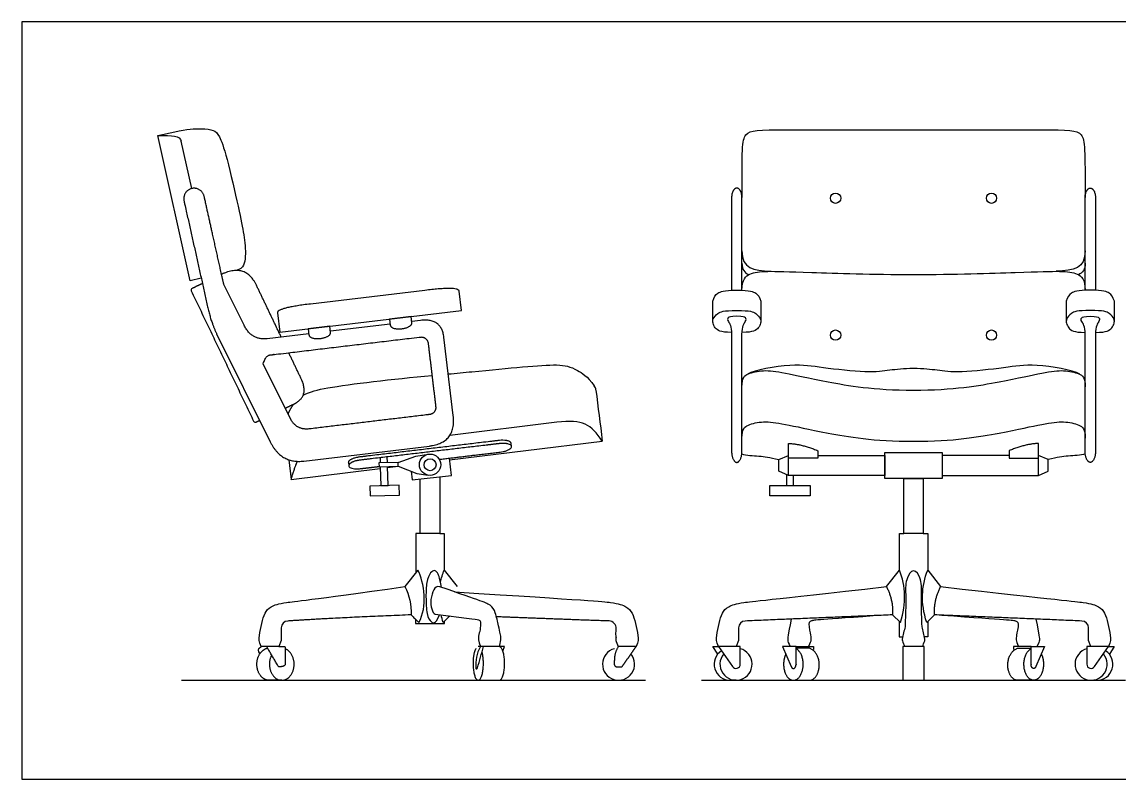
# Model space of a CAD drawing. Header units: millimetres. Extents: x 0.03 to 5.49, y -0.37 to 7.69.
# Drawn here: x 0.026 to 1.866, y 4.645 to 5.914 of the extents above; entities that cross this region are included whole.
import ezdxf

# ---------------------------------------------------------------- set-up
doc = ezdxf.new("R2010")
doc.units = ezdxf.units.MM
for name, color, linetype, true_color in [('AG-DIAGRAM', 7, 'Continuous', 0xfecc66), ('AG-FURNITURE', 7, 'Continuous', 0x66ccff), ('X-VPRT', 6, 'Continuous', 0xff00ff)]:
    doc.layers.add(name, color=color, linetype=linetype, true_color=true_color)

msp = doc.modelspace()

# ---------------------------------------------------------------- linework, layer by layer
for p, q in [((0.69, 4.9954), (0.6682, 4.9675)), ((0.4607, 4.8984), (0.4607, 4.8771)), ((0.4607, 4.8771), (0.4567, 4.8669)), ((0.4567, 4.8669), (0.4271, 4.8669))]:
    msp.add_line(p, q)
for points in [[(0.3266, 5.4845), (0.3083, 5.4804), (0.2539, 5.7239), (0.2822, 5.7302)], [(0.2893, 5.7317), (0.2893, 5.7318)], [(0.3109, 5.635), (0.2931, 5.7144)], [(0.3854, 5.4977), (0.3854, 5.4977)], [(0.3985, 5.4058), (0.3645, 5.4743)], [(0.7018, 5.4643), (0.5099, 5.4414)], [(0.4583, 5.3942), (0.763, 5.4306), (0.7592, 5.4631)], [(0.4544, 5.4267), (0.4583, 5.3942)], [(0.6799, 5.41), (0.6787, 5.4205), (0.6424, 5.4162)], [(0.6424, 5.4162), (0.6437, 5.4057)], [(0.6944, 5.4139), (0.6797, 5.4122)], [(0.3525, 5.3914), (0.4423, 5.2104)], [(0.5071, 5.3915), (0.4374, 5.3832)], [(0.5436, 5.3937), (0.5423, 5.4042), (0.5061, 5.3999)], [(0.5061, 5.3999), (0.5073, 5.3894)], [(0.6434, 5.4078), (0.5433, 5.3959)], [(0.7492, 5.2544), (0.7335, 5.3858)], [(0.4782, 5.2454), (0.4306, 5.3413)], [(0.9229, 5.2432), (0.7435, 5.221)], [(0.7432, 5.1801), (0.9992, 5.2117)], [(0.8469, 5.2026), (0.8463, 5.2078)], [(0.4984, 5.1781), (0.7092, 5.2033)], [(0.6566, 5.1759), (0.6864, 5.1862), (0.7075, 5.1896)], [(0.4737, 5.1802), (0.4777, 5.1473), (0.6269, 5.1657)], [(0.5733, 5.1754), (0.574, 5.1701)], [(0.6264, 5.1836), (0.6266, 5.175)], [(0.6389, 5.1754), (0.6386, 5.185)], [(0.6788, 5.1611), (0.6804, 5.1465), (0.7461, 5.1536), (0.7429, 5.183)], [(0.6269, 5.1686), (0.6278, 5.1367), (0.6401, 5.137), (0.6391, 5.169)], [(0.6391, 5.1672), (0.6569, 5.1694)], [(0.6568, 5.1695), (0.6884, 5.1574), (0.7074, 5.1542)], [(0.7266, 5.1515), (0.7266, 5.0567), (0.6938, 5.0567), (0.6938, 5.1479)], [(0.6938, 5.0567), (0.6866, 5.0567), (0.6866, 4.991)], [(0.7266, 5.0567), (0.7339, 5.0567), (0.7339, 4.9954), (0.7556, 4.9675)], [(0.8266, 4.8669), (0.7911, 4.8669)], [(0.8326, 4.8592), (0.8349, 4.8669), (0.8266, 4.8669)], [(0.7911, 4.8105), (0.8266, 4.8105)]]:
    msp.add_lwpolyline(points)
for points in [[(0.6248, 5.1685), (0.6568, 5.1695), (0.6566, 5.1759), (0.6246, 5.1749)], [(0.6101, 5.1195), (0.6589, 5.121), (0.6583, 5.1376), (0.6096, 5.1361)]]:
    msp.add_lwpolyline(points, close=True)
msp.add_polyline3d([(0.6862, 4.9127, 0.0836), (0.6862, 4.9057, 0.0836), (0.7284, 4.9057, 0), (0.7343, 4.9057, 0), (0.7343, 4.9094, 0)])
for radius in [0.0179, 0.00999]:
    msp.add_circle((0.7104, 5.1719), radius)
for centre, radius, start, end in [((0.3127, 5.4647), 0.0031, 115.5749, 205.5749), ((0.9736, 5.2954), 0.015, 7.1358, 35.9637), ((0.4173, 5.2462), 0.0031, 205.5749, 295.5749), ((0.4722, 4.8984), 0.0115, 92.3761, 180), ((1.0265, 4.8375), 0.0269, 105.4097, 39.6662)]:
    msp.add_arc(centre, radius, start, end)
for points, degree in [([(0.2539, 5.7239), (0.2784, 5.7239), (0.2911, 5.7236), (0.2931, 5.7144)], 3), ([(0.2822, 5.7302), (0.3026, 5.7348), (0.3293, 5.7359), (0.3482, 5.7335), (0.3565, 5.7252), (0.3681, 5.6953), (0.3911, 5.5946), (0.3985, 5.5577), (0.4023, 5.5202), (0.3979, 5.5004), (0.3854, 5.4977)], 3), ([(0.4192, 5.4728), (0.4012, 5.5104), (0.3607, 5.4911)], 2), ([(0.3286, 5.4757), (0.32, 5.4716), (0.3114, 5.4675)], 2), ([(0.4607, 5.386), (0.44, 5.4294), (0.4192, 5.4728)], 2), ([(0.7592, 5.4631), (0.7582, 5.4711), (0.7018, 5.4643)], 2), ([(0.3099, 5.4633), (0.3622, 5.3541), (0.4145, 5.2448)], 2), ([(0.3368, 5.439), (0.3432, 5.4101), (0.3525, 5.3914)], 2), ([(0.5099, 5.4414), (0.4535, 5.4347), (0.4544, 5.4267)], 2), ([(0.7335, 5.3858), (0.7296, 5.4181), (0.6944, 5.4139)], 2), ([(0.4374, 5.3832), (0.4112, 5.3801), (0.3985, 5.4058)], 2), ([(0.4944, 5.3158), (0.4839, 5.3377), (0.4734, 5.3597)], 2), ([(0.4818, 5.2736), (0.5084, 5.2863), (0.4944, 5.3158)], 2), ([(0.9885, 5.2972), (0.9921, 5.2687), (0.9956, 5.2402), (0.9992, 5.2117)], 3), ([(0.4676, 5.2668), (0.4747, 5.2702), (0.4818, 5.2736)], 2), ([(0.4725, 5.2569), (0.4748, 5.2642), (0.4818, 5.2736)], 2), ([(0.4186, 5.2434), (0.4216, 5.2448), (0.4245, 5.2462)], 2), ([(0.508, 5.232), (0.4887, 5.2297), (0.4782, 5.2454)], 2), ([(0.7092, 5.2033), (0.7546, 5.2087), (0.7492, 5.2544)], 2), ([(0.9992, 5.2117), (0.9801, 5.2393), (0.9672, 5.2486), (0.9229, 5.2432)], 3), ([(0.4423, 5.2104), (0.4606, 5.1735), (0.4984, 5.1781)], 2), ([(0.4777, 5.1473), (0.4838, 5.1695), (0.488, 5.1776)], 2), ([(0.7294, 4.9663), (0.7262, 4.9844), (0.7225, 4.9921), (0.7179, 4.9953), (0.7116, 4.993), (0.7038, 4.9756), (0.7033, 4.9517), (0.7041, 4.9188), (0.7126, 4.907), (0.7178, 4.9065), (0.7216, 4.9099), (0.726, 4.9205)], 3), ([(0.7278, 4.9748), (0.7293, 4.9817), (0.7313, 4.9885), (0.7339, 4.9954)], 3), ([(0.7265, 4.9674), (0.7213, 4.9683), (0.7163, 4.9639), (0.7105, 4.9458), (0.7125, 4.9294), (0.7163, 4.9218), (0.719, 4.9213)], 3), ([(0.8266, 4.8669), (0.8288, 4.8749), (0.8295, 4.8802), (0.8282, 4.8884), (0.8261, 4.8994), (0.8196, 4.9261), (0.8139, 4.9366), (0.798, 4.9429), (0.7265, 4.9674)], 3), ([(0.7516, 4.9587), (0.9796, 4.9444), (1.0197, 4.9413), (1.0407, 4.9344), (1.0499, 4.924), (1.0549, 4.9066), (1.0593, 4.8844), (1.06, 4.8755), (1.0558, 4.8669)], 3), ([(0.6785, 4.9202), (0.5515, 4.9151), (0.4717, 4.9099)], 2), ([(0.719, 4.9213), (0.7865, 4.9131), (0.7942, 4.9115), (0.7955, 4.9085), (0.7945, 4.8949), (0.7913, 4.8847), (0.7908, 4.877), (0.7951, 4.8669)], 3), ([(0.4293, 4.86), (0.4329, 4.8629), (0.4376, 4.8648)], 2)]:
    msp.add_open_spline(points, degree=degree)
for points, weights, degree, knots in [([(0.3645, 5.4743), (0.3615, 5.4877), (0.345, 5.5615), (0.3316, 5.6218), (0.3278, 5.6388), (0.3109, 5.635), (0.294, 5.6312), (0.2977, 5.6143), (0.3173, 5.5266), (0.3368, 5.439)], [1, 1, 1, 1, 0.707106781186, 1, 0.707106781186, 1, 1, 1], 2, [-1.432757, -1.432757, -1.432757, -1.341142, -0.929259, -0.929259, -0.838446, -0.838446, -0.747634, -0.747634, -0.14922, -0.14922, -0.14922]), ([(0.6437, 5.4057), (0.6446, 5.3977), (0.6628, 5.3999), (0.6809, 5.402), (0.6799, 5.41)], [1, 0.707106781187, 1, 0.707106781187, 1], 2, [0.1910705, 0.1910705, 0.1910705, 0.2866057, 0.2866057, 0.3821409, 0.3821409, 0.3821409]), ([(0.5073, 5.3894), (0.5083, 5.3814), (0.5264, 5.3836), (0.5445, 5.3857), (0.5436, 5.3937)], [1, 0.707106781187, 1, 0.707106781187, 1], 2, [0.1910705, 0.1910705, 0.1910705, 0.2866057, 0.2866057, 0.3821409, 0.3821409, 0.3821409]), ([(0.4306, 5.3413), (0.4348, 5.355), (0.4409, 5.3558), (0.5674, 5.3709), (0.694, 5.386), (0.7057, 5.3874), (0.7071, 5.3757), (0.7135, 5.3224), (0.7198, 5.2692), (0.7212, 5.2575), (0.7095, 5.2561), (0.6088, 5.244), (0.508, 5.232)], [0.958245651105, 0.887873556725, 1, 1, 1, 0.707106781186, 1, 1, 1, 0.707106781187, 1, 1, 1], 2, [-2.16653, -2.16653, -2.16653, -2.128418, -2.128418, -1.267416, -1.267416, -1.204808, -1.204808, -0.842485, -0.842485, -0.779876, -0.779876, -0.094527, -0.094527, -0.094527]), ([(0.8463, 5.2078), (0.8454, 5.2149), (0.8259, 5.2126), (0.709, 5.1987), (0.592, 5.1848), (0.5725, 5.1825), (0.5733, 5.1754)], [0.999064131647, 0.707106781187, 1, 1, 1, 0.707106781187, 1], 2, [0, 0, 0, 0.0374617, 0.0374617, 0.8308896, 0.8308896, 0.8683514, 0.8683514, 0.8683514]), ([(0.7259, 5.181), (0.7856, 5.1881), (0.8282, 5.1931), (0.8477, 5.1954), (0.8469, 5.2026), (0.8461, 5.2097), (0.8265, 5.2073), (0.7096, 5.1935), (0.5927, 5.1796), (0.5731, 5.1773), (0.574, 5.1701), (0.5748, 5.163), (0.5943, 5.1654), (0.6095, 5.1672), (0.6247, 5.169)], [1, 1, 1, 0.707106781187, 1, 0.707106781187, 1, 1, 1, 0.707106781187, 1, 0.707106781187, 1, 1, 1], 2, [0.541535, 0.541535, 0.541535, 0.830832, 0.830832, 0.868291, 0.868291, 0.905751, 0.905751, 1.699124, 1.699124, 1.736583, 1.736583, 1.774042, 1.774042, 1.877162, 1.877162, 1.877162]), ([(1.0261, 4.8669), (1.0193, 4.8571), (1.0193, 4.8473), (1.0193, 4.8375), (1.0193, 4.8342), (1.0212, 4.8316), (1.0323, 4.8334), (1.0402, 4.8446), (1.048, 4.8558), (1.0558, 4.8669), (1.0459, 4.8669), (1.036, 4.8669), (1.0261, 4.8669), (1.0248, 4.8703), (1.0235, 4.8737), (1.0222, 4.8771), (1.0222, 4.8842), (1.0222, 4.8913), (1.0222, 4.8984), (1.0222, 4.9049), (1.0177, 4.9097), (1.0112, 4.9099), (0.9411, 4.9123), (0.88, 4.9147), (0.8216, 4.917)], [1, 1, 1, 1, 0.870832425286, 0.870832425286, 1, 1, 1, 1, 1, 1, 1, 1, 1, 1, 1, 1, 1, 0.814410389158, 0.814410389158, 1, 1, 1, 1], 3, [-1.573731, -1.573731, -1.573731, -1.573731, -1.473764, -1.473764, -1.473764, -1.242779, -1.242779, -1.242779, -1.10393, -1.10393, -1.10393, -1.003405, -1.003405, -1.003405, -0.966406, -0.966406, -0.966406, -0.894227, -0.894227, -0.894227, -0.834562, -0.834562, -0.834562, -0.252598, -0.252598, -0.252598, -0.252598]), ([(0.4617, 4.8105), (0.4579, 4.8105), (0.4406, 4.8105), (0.4252, 4.8105), (0.4208, 4.8298), (0.4164, 4.849), (0.4293, 4.86)], [1, 1, 1, 0.801830600764, 1, 0.801830600764, 1], 2, [-0.0322944, -0.0322944, -0.0322944, 0, 0, 0.1148419, 0.1148419, 0.2296838, 0.2296838, 0.2296838]), ([(0.4567, 4.8669), (0.4643, 4.8669), (0.4672, 4.8669), (0.4672, 4.8522), (0.4672, 4.8375), (0.4672, 4.8322), (0.4562, 4.8334), (0.4463, 4.8502), (0.4364, 4.8669)], [1, 1, 1, 1, 1, 0.806248637929, 1, 1, 1], 2, [0.9905138, 0.9905138, 0.9905138, 1.0131981, 1.0131981, 1.1114485, 1.1114485, 1.3384674, 1.3384674, 1.4749326, 1.4749326, 1.4749326]), ([(0.4447, 4.8528), (0.4366, 4.8377), (0.4445, 4.8224), (0.4531, 4.8057), (0.4679, 4.8118), (0.4827, 4.8178), (0.4824, 4.8379), (0.4821, 4.8581), (0.4672, 4.8634)], [0.974474453576, 0.814625368815, 1, 0.800918927063, 1, 0.800918927063, 1, 0.800918927063, 1], 2, [0.2275238, 0.2275238, 0.2275238, 0.3347135, 0.3347135, 0.4498288, 0.4498288, 0.564944, 0.564944, 0.6800592, 0.6800592, 0.6800592]), ([(0.7872, 4.8639), (0.7824, 4.8561), (0.7824, 4.8387), (0.7824, 4.8105), (0.7911, 4.8105), (0.7998, 4.8105), (0.7998, 4.8387), (0.7998, 4.8499), (0.7975, 4.858)], [0.875813559585, 0.796457626533, 1, 0.707106781187, 1, 0.707106781187, 1, 0.85955783996, 0.853799578691], 2, [0.192605, 0.192605, 0.192605, 0.2951659, 0.2951659, 0.4427489, 0.4427489, 0.5903319, 0.5903319, 0.6610978, 0.6610978, 0.6610978]), ([(0.8266, 4.8105), (0.8353, 4.8105), (0.8353, 4.8387), (0.8353, 4.8669), (0.8266, 4.8669)], [0.99999985561, 0.707106781187, 1, 0.707106851018, 0.999999860338], 2, [0.3060877, 0.3060877, 0.3060877, 0.4536708, 0.4536708, 0.6012537, 0.6012537, 0.6012537])]:
    msp.add_rational_spline(points, weights, degree=degree, knots=knots)
for points, knots in [([(0.7408, 5.3241), (0.7544, 5.3254), (0.8336, 5.3328), (0.9233, 5.3428), (0.9493, 5.3355), (0.9738, 5.3206), (0.9857, 5.3042)], [1.141454, 1.141454, 1.141454, 1.141454, 1.275981, 1.939193, 2.298818, 2.501763, 2.501763, 2.501763, 2.501763]), ([(0.4975, 5.2884), (0.5101, 5.2948), (0.5441, 5.3037), (0.6467, 5.3153), (0.7136, 5.3216)], [0.0864977, 0.0864977, 0.0864977, 0.0864977, 0.3963614, 1.052016, 1.052016, 1.052016, 1.052016]), ([(0.4251, 4.8552), (0.4226, 4.8591), (0.4201, 4.863), (0.4271, 4.8669), (0.4229, 4.8755), (0.4236, 4.8844), (0.428, 4.9066), (0.433, 4.924), (0.4421, 4.9344), (0.4632, 4.9413), (0.5032, 4.9444), (0.6682, 4.9675), (0.6758, 4.953), (0.6792, 4.9372), (0.6785, 4.9202), (0.6828, 4.916), (0.6872, 4.9118), (0.6915, 4.9076), (0.7068, 4.933), (0.7004, 4.9745), (0.69, 4.9954)], [-0.078016, -0.078016, -0.078016, -0.078016, 0, 0, 0, 0.189949, 0.379899, 0.569848, 0.759798, 0.949747, 1.139697, 1.139697, 1.139697, 1.306571, 1.306571, 1.306571, 1.366787, 1.366787, 1.366787, 1.671282, 1.671282, 1.671282, 1.671282]), ([(0.7434, 4.9183), (0.7397, 4.9148), (0.736, 4.9112), (0.7324, 4.9076), (0.731, 4.9119), (0.7298, 4.916), (0.7289, 4.9201)], [0.00888009, 0.00888009, 0.00888009, 0.00888009, 0.0602159, 0.0602159, 0.0602159, 0.09963942, 0.09963942, 0.09963942, 0.09963942]), ([(0.7951, 4.8669), (0.7872, 4.8551), (0.7872, 4.8433), (0.7872, 4.8314), (0.7872, 4.8306), (0.7876, 4.8297), (0.789, 4.8296), (0.7895, 4.8299), (0.7899, 4.8314), (0.7933, 4.8433), (0.7967, 4.8551), (0.8, 4.8669)], [1.1525857, 1.1525857, 1.1525857, 1.1525857, 1.2829546, 1.2829546, 1.2829546, 1.289148, 1.2953414, 1.3015348, 1.3015348, 1.3015348, 1.4370612, 1.4370612, 1.4370612, 1.4370612])]:
    msp.add_open_spline(points, degree=3, knots=knots)
at = {"layer": 'AG-DIAGRAM'}
msp.add_line((0.2937, 4.8105), (1.0715, 4.8105), dxfattribs=at)
msp.add_lwpolyline([(1.1655, 4.8105), (1.8767, 4.8105)], dxfattribs=at)
at = {"layer": 'AG-FURNITURE'}
for p, q in [((1.3114, 5.1829), (1.3114, 5.1876)), ((1.7309, 5.1829), (1.7309, 5.1876)), ((1.2277, 4.8771), (1.2237, 4.8669)), ((1.8185, 4.8669), (1.8146, 4.8771)), ((1.2237, 4.8669), (1.1941, 4.8669)), ((1.8481, 4.8669), (1.8185, 4.8669)), ((1.3241, 4.8378), (1.3241, 4.8372)), ((1.7181, 4.8378), (1.7181, 4.8372))]:
    msp.add_line(p, q, dxfattribs=at)
for points in [[(1.1844, 5.4119), (1.1844, 5.4459)], [(1.2651, 5.4459), (1.2651, 5.4119)], [(1.7771, 5.4459), (1.7771, 5.4119)], [(1.8578, 5.4119), (1.8578, 5.4459)], [(1.3114, 5.1876), (1.3114, 5.2077)], [(1.7309, 5.1876), (1.7309, 5.2077)], [(1.3607, 5.1954), (1.3607, 5.1829), (1.3114, 5.1829)], [(1.6815, 5.1954), (1.6815, 5.1829), (1.7309, 5.1829)], [(1.3114, 5.1541), (1.2952, 5.1612), (1.2952, 5.1709), (1.2952, 5.1806), (1.3114, 5.1876)], [(1.3607, 5.1876), (1.4731, 5.1876), (1.4731, 5.1541), (1.3114, 5.1541), (1.3114, 5.1876)], [(1.6815, 5.1876), (1.5691, 5.1876), (1.5691, 5.1541), (1.7309, 5.1541), (1.7309, 5.1876)], [(1.7309, 5.1541), (1.7471, 5.1612), (1.7471, 5.1709), (1.7471, 5.1806), (1.7309, 5.1876)], [(1.3081, 5.1556), (1.3081, 5.1369), (1.3196, 5.1369), (1.3196, 5.1541)], [(1.4757, 4.9675), (1.4974, 4.9954), (1.4974, 5.0567), (1.5047, 5.0567)], [(1.5375, 5.0567), (1.5448, 5.0567), (1.5448, 4.9954), (1.5665, 4.9675)], [(1.486, 4.9202), (1.499, 4.9076)], [(1.5562, 4.9202), (1.5432, 4.9076)], [(1.4971, 4.9094), (1.4971, 4.8833), (1.5029, 4.8833)], [(1.5451, 4.9094), (1.5451, 4.8833), (1.5393, 4.8833)], [(1.1927, 4.8543), (1.1846, 4.8669), (1.1941, 4.8669)], [(1.1941, 4.8669), (1.2175, 4.8334)], [(1.2305, 4.8375), (1.2305, 4.8669), (1.2237, 4.8669)], [(1.3241, 4.8372), (1.3241, 4.8669), (1.3013, 4.8669)], [(1.3013, 4.8669), (1.316, 4.8334)], [(1.3241, 4.8669), (1.3535, 4.8669), (1.3535, 4.862)], [(1.3468, 4.8644), (1.3241, 4.8644)], [(1.7181, 4.8669), (1.6887, 4.8669), (1.6887, 4.862)], [(1.6954, 4.8644), (1.7181, 4.8644)], [(1.7181, 4.8372), (1.7181, 4.8669), (1.7409, 4.8669)], [(1.7409, 4.8669), (1.7262, 4.8334)], [(1.8185, 4.8669), (1.8117, 4.8669), (1.8117, 4.8375)], [(1.8247, 4.8334), (1.8481, 4.8669)], [(1.8481, 4.8669), (1.8577, 4.8669), (1.8495, 4.8543)], [(1.2234, 4.8105), (1.2137, 4.8105)], [(1.3196, 4.8105), (1.3468, 4.8105)], [(1.7226, 4.8105), (1.6954, 4.8105)], [(1.8188, 4.8105), (1.8285, 4.8105)]]:
    msp.add_lwpolyline(points, dxfattribs=at)
for points in [[(1.5691, 5.1491), (1.4731, 5.1491), (1.4731, 5.1926), (1.5691, 5.1926)], [(1.28, 5.1196), (1.28, 5.1369), (1.3476, 5.1369), (1.3476, 5.1196)], [(1.5375, 5.0567), (1.5047, 5.0567), (1.5047, 5.1491), (1.5375, 5.1491)], [(1.5388, 4.8669), (1.5034, 4.8669), (1.5034, 4.8105), (1.5388, 4.8105)]]:
    msp.add_lwpolyline(points, close=True, dxfattribs=at)
for centre in [(1.3904, 5.6187), (1.6518, 5.6187), (1.3904, 5.3892), (1.6518, 5.3892)]:
    msp.add_circle(centre, 0.00861, dxfattribs=at)
for centre, radius, start, end in [((1.2392, 4.8984), 0.0115, 92.3761, 180), ((1.803, 4.8984), 0.0115, 0, 87.6239), ((1.5073, 4.8786), 0.00529, 167.2906, 201.7732), ((1.5349, 4.8786), 0.00529, 338.2268, 12.7094), ((1.2137, 4.8375), 0.0269, 123.2245, 270.0035), ((1.2234, 4.8375), 0.0269, 140.3338, 74.5903), ((1.8188, 4.8375), 0.0269, 105.4097, 39.6662), ((1.8285, 4.8375), 0.0269, 269.9965, 56.7755), ((1.2234, 4.8375), 0.00715, 214.9241, 360), ((1.8188, 4.8375), 0.00715, 180, 325.0759)]:
    msp.add_arc(centre, radius, start, end, dxfattribs=at)
for points, degree in [([(1.2335, 5.6199), (1.2335, 5.6993), (1.2329, 5.7334), (1.2752, 5.7334), (1.437, 5.7334), (1.5211, 5.7334)], 3), ([(1.5211, 5.7334), (1.6052, 5.7334), (1.767, 5.7334), (1.8093, 5.7334), (1.8087, 5.6993), (1.8087, 5.6199)], 3), ([(1.2334, 5.5305), (1.2334, 5.5), (1.2518, 5.4986), (1.2819, 5.4962)], 3), ([(1.8088, 5.5305), (1.8088, 5.5), (1.7904, 5.4986), (1.7603, 5.4962)], 3), ([(1.2334, 5.5096), (1.2334, 5.4994), (1.2374, 5.4937), (1.2448, 5.4904)], 3), ([(1.8088, 5.5096), (1.8088, 5.4994), (1.8048, 5.4937), (1.7975, 5.4904)], 3), ([(1.2334, 5.4644), (1.2334, 5.4826), (1.2457, 5.4936), (1.271, 5.497), (1.3297, 5.4951), (1.4518, 5.4908), (1.5211, 5.4908)], 3), ([(1.5211, 5.4908), (1.5904, 5.4908), (1.7125, 5.4951), (1.7712, 5.497), (1.7966, 5.4936), (1.8088, 5.4826), (1.8088, 5.4644)], 3), ([(1.1844, 5.4459), (1.1866, 5.4532), (1.1917, 5.4602), (1.2024, 5.4645), (1.2247, 5.4645)], 3), ([(1.2247, 5.4645), (1.2471, 5.4645), (1.2578, 5.4602), (1.2629, 5.4532), (1.2651, 5.4459)], 3), ([(1.8175, 5.4645), (1.7951, 5.4645), (1.7844, 5.4602), (1.7793, 5.4532), (1.7771, 5.4459)], 3), ([(1.8578, 5.4459), (1.8556, 5.4532), (1.8506, 5.4602), (1.8399, 5.4645), (1.8175, 5.4645)], 3), ([(1.216, 5.3938), (1.2059, 5.3938), (1.1949, 5.3954), (1.1882, 5.4011), (1.1843, 5.4095), (1.184, 5.4157), (1.1917, 5.4262), (1.2024, 5.4306), (1.2247, 5.4306)], 3), ([(1.2247, 5.4306), (1.2471, 5.4306), (1.2578, 5.4262), (1.2654, 5.4157), (1.2652, 5.4095), (1.2613, 5.4011), (1.2545, 5.3954), (1.2435, 5.3938), (1.2335, 5.3938)], 3), ([(1.8175, 5.4306), (1.7951, 5.4306), (1.7844, 5.4262), (1.7768, 5.4157), (1.777, 5.4095), (1.7809, 5.4011), (1.7877, 5.3954), (1.7987, 5.3938), (1.8087, 5.3938)], 3), ([(1.8262, 5.3938), (1.8363, 5.3938), (1.8473, 5.3954), (1.854, 5.4011), (1.858, 5.4095), (1.8582, 5.4157), (1.8506, 5.4262), (1.8399, 5.4306), (1.8175, 5.4306)], 3), ([(1.2334, 5.3908), (1.2334, 5.4043), (1.2407, 5.4133), (1.2404, 5.4182), (1.2352, 5.4209), (1.2247, 5.4209)], 3), ([(1.8088, 5.3908), (1.8088, 5.4043), (1.8016, 5.4133), (1.8018, 5.4182), (1.807, 5.4209), (1.8175, 5.4209)], 3), ([(1.5211, 5.3332), (1.5041, 5.3332), (1.4808, 5.3302), (1.4489, 5.3257), (1.3615, 5.3347), (1.3256, 5.3421), (1.2543, 5.3315), (1.2425, 5.3235)], 3), ([(1.7998, 5.3235), (1.7879, 5.3315), (1.7167, 5.3421), (1.6807, 5.3347), (1.5934, 5.3257), (1.5614, 5.3302), (1.5381, 5.3332), (1.5211, 5.3332)], 3), ([(1.2334, 5.3025), (1.2334, 5.3179), (1.2417, 5.325), (1.2687, 5.3313), (1.3005, 5.3273), (1.3672, 5.3122), (1.454, 5.297), (1.5211, 5.297)], 3), ([(1.5211, 5.297), (1.5883, 5.297), (1.675, 5.3122), (1.7418, 5.3273), (1.7735, 5.3313), (1.8005, 5.325), (1.8088, 5.3179), (1.8088, 5.3025)], 3), ([(1.2334, 5.2166, 0.0028), (1.2334, 5.232, 0.0028), (1.2417, 5.2391, 0.0028), (1.2687, 5.2455, 0.0028), (1.3005, 5.2414, 0.0028), (1.3672, 5.2263, 0.0028), (1.454, 5.2112, 0.0028), (1.5211, 5.2112, 0.0028)], 3), ([(1.5211, 5.2112, 0.0028), (1.5883, 5.2112, 0.0028), (1.675, 5.2263, 0.0028), (1.7418, 5.2414, 0.0028), (1.7735, 5.2455, 0.0028), (1.8005, 5.2391, 0.0028), (1.8088, 5.232, 0.0028), (1.8088, 5.2166, 0.0028)], 3), ([(1.3114, 5.2077), (1.3344, 5.2066), (1.3607, 5.1954)], 2), ([(1.7309, 5.2077), (1.7078, 5.2066), (1.6815, 5.1954)], 2), ([(1.2332, 5.1904, 0.0028), (1.2408, 5.187, 0.0028), (1.2632, 5.1873, 0.0028), (1.2797, 5.1845, 0.0028), (1.2952, 5.1806, 0.0028)], 3), ([(1.809, 5.1904, 0.0028), (1.8014, 5.187, 0.0028), (1.779, 5.1873, 0.0028), (1.7626, 5.1845, 0.0028), (1.7471, 5.1806, 0.0028)], 3), ([(1.499, 4.9076), (1.5095, 4.9405), (1.5079, 4.9676), (1.4974, 4.9954)], 3), ([(1.5432, 4.9076), (1.5327, 4.9405), (1.5343, 4.9676), (1.5448, 4.9954)], 3), ([(1.1941, 4.8669), (1.1898, 4.8755), (1.1906, 4.8844), (1.195, 4.9066), (1.2, 4.924), (1.2091, 4.9344), (1.2302, 4.9413), (1.2702, 4.9444), (1.4757, 4.9675)], 3), ([(1.4757, 4.9675), (1.487, 4.9457), (1.486, 4.9202)], 2), ([(1.5562, 4.9202), (1.5552, 4.9457), (1.5665, 4.9675)], 2), ([(1.5665, 4.9675), (1.772, 4.9444), (1.812, 4.9413), (1.8331, 4.9344), (1.8422, 4.924), (1.8472, 4.9066), (1.8516, 4.8844), (1.8524, 4.8755), (1.8481, 4.8669)], 3), ([(1.486, 4.9202), (1.3624, 4.9151), (1.2387, 4.9099)], 2), ([(1.3158, 4.9131), (1.3103, 4.8846), (1.3095, 4.8772), (1.3112, 4.8732), (1.3141, 4.8669)], 3), ([(1.8035, 4.9099), (1.6799, 4.9151), (1.5562, 4.9202)], 2), ([(1.7264, 4.9131), (1.7319, 4.8846), (1.7327, 4.8772), (1.731, 4.8732), (1.7281, 4.8669)], 3), ([(1.2277, 4.8984), (1.2277, 4.8878), (1.2277, 4.8771)], 2), ([(1.5068, 4.9004), (1.5053, 4.8935), (1.5037, 4.8866), (1.5021, 4.8797)], 3), ([(1.5401, 4.8797), (1.5385, 4.8866), (1.537, 4.8935), (1.5354, 4.9004)], 3), ([(1.8146, 4.8771), (1.8146, 4.8878), (1.8146, 4.8984)], 2), ([(1.5024, 4.8766), (1.5037, 4.8734), (1.505, 4.8702), (1.5062, 4.8669)], 3), ([(1.536, 4.8669), (1.5373, 4.8702), (1.5385, 4.8734), (1.5398, 4.8766)], 3)]:
    msp.add_open_spline(points, degree=degree, dxfattribs=at)
for points, weights, knots in [([(1.2334, 5.4644), (1.2334, 5.5697), (1.2334, 5.6199), (1.2334, 5.6357), (1.2247, 5.6357), (1.216, 5.6357), (1.216, 5.6199), (1.216, 5.5697), (1.216, 5.4644)], [1, 1, 1, 0.707106781187, 1, 0.707106781187, 1, 1, 1], [0.491857, 0.491857, 0.491857, 0.977481, 0.977481, 1.023002, 1.023002, 1.068523, 1.068523, 1.554146, 1.554146, 1.554146]), ([(1.8088, 5.4644), (1.8088, 5.5697), (1.8088, 5.6199), (1.8088, 5.6357), (1.8175, 5.6357), (1.8262, 5.6357), (1.8262, 5.6199), (1.8262, 5.5697), (1.8262, 5.4644)], [1, 1, 1, 0.707106781187, 1, 0.707106781187, 1, 1, 1], [2.068216, 2.068216, 2.068216, 2.553839, 2.553839, 2.59936, 2.59936, 2.644881, 2.644881, 3.130505, 3.130505, 3.130505]), ([(1.216, 5.3908), (1.216, 5.3058), (1.216, 5.1947), (1.216, 5.1759), (1.2247, 5.1759), (1.2334, 5.1759), (1.2334, 5.1947), (1.2334, 5.3058), (1.2334, 5.3908)], [1, 1, 1, 0.707106781187, 1, 0.707106781187, 1, 1, 1], [0.1542597, 0.1542597, 0.1542597, 0.4894703, 0.4894703, 0.5349914, 0.5349914, 0.5805126, 0.5805126, 0.9157231, 0.9157231, 0.9157231]), ([(1.8262, 5.3908), (1.8262, 5.3058), (1.8262, 5.1947), (1.8262, 5.1759), (1.8175, 5.1759), (1.8088, 5.1759), (1.8088, 5.1947), (1.8088, 5.3058), (1.8088, 5.3908)], [1, 1, 1, 0.707106781187, 1, 0.707106781187, 1, 1, 1], [0.1542597, 0.1542597, 0.1542597, 0.4894703, 0.4894703, 0.5349914, 0.5349914, 0.5805126, 0.5805126, 0.9157231, 0.9157231, 0.9157231]), ([(1.3068, 4.8543), (1.3047, 4.85), (1.3038, 4.8446), (1.2994, 4.8187), (1.3153, 4.8115), (1.3311, 4.8044), (1.3354, 4.8303), (1.3398, 4.8562), (1.324, 4.8634)], [0.884920443178, 0.921329481496, 1, 0.707106781187, 1, 0.707106781187, 1, 0.707106781187, 1], [0.1030067, 0.1030067, 0.1030067, 0.1408346, 0.1408346, 0.2816691, 0.2816691, 0.4225037, 0.4225037, 0.5633382, 0.5633382, 0.5633382]), ([(1.3468, 4.8105), (1.3593, 4.8105), (1.3626, 4.8303), (1.367, 4.8562), (1.3468, 4.8644)], [0.913096946813, 0.760172707792, 1, 0.707106781187, 0.91309691623], [0.0905984, 0.0905984, 0.0905984, 0.217404, 0.217404, 0.3722675, 0.3722675, 0.3722675]), ([(1.6954, 4.8105), (1.6829, 4.8105), (1.6796, 4.8303), (1.6752, 4.8562), (1.6954, 4.8644)], [0.913096946813, 0.760172707792, 1, 0.707106781187, 0.91309691623], [0.0905984, 0.0905984, 0.0905984, 0.217404, 0.217404, 0.3722675, 0.3722675, 0.3722675]), ([(1.7354, 4.8543), (1.7375, 4.85), (1.7384, 4.8446), (1.7428, 4.8187), (1.7269, 4.8115), (1.7111, 4.8044), (1.7068, 4.8303), (1.7024, 4.8562), (1.7182, 4.8634)], [0.884920443178, 0.921329481496, 1, 0.707106781187, 1, 0.707106781187, 1, 0.707106781187, 1], [0.1030067, 0.1030067, 0.1030067, 0.1408346, 0.1408346, 0.2816691, 0.2816691, 0.4225037, 0.4225037, 0.5633382, 0.5633382, 0.5633382]), ([(1.316, 4.8334), (1.3173, 4.8303), (1.3196, 4.8303), (1.3241, 4.8303), (1.3241, 4.8375), (1.3241, 4.8376), (1.3241, 4.8378)], [0.859945112385, 0.822958521993, 1, 0.707106781187, 1, 0.99128401408, 0.983086772915], [0.12218197, 0.12218197, 0.12218197, 0.14473313, 0.14473313, 0.18204123, 0.18204123, 0.18315146, 0.18315146, 0.18315146]), ([(1.7262, 4.8334), (1.7249, 4.8303), (1.7226, 4.8303), (1.7181, 4.8303), (1.7181, 4.8375), (1.7181, 4.8376), (1.7181, 4.8378)], [0.859945112385, 0.822958521993, 1, 0.707106781187, 1, 0.99128401408, 0.983086772915], [0.12218197, 0.12218197, 0.12218197, 0.14473313, 0.14473313, 0.18204123, 0.18204123, 0.18315146, 0.18315146, 0.18315146])]:
    msp.add_rational_spline(points, weights, degree=2, knots=knots, dxfattribs=at)
for points, knots in [([(1.2247, 5.4209), (1.2143, 5.4209), (1.2091, 5.4182), (1.2088, 5.4133), (1.216, 5.4043), (1.216, 5.3908)], [0, 0, 0, 0, 0.0514199, 0.1028398, 0.1542597, 0.1542597, 0.1542597, 0.1542597]), ([(1.8175, 5.4209), (1.828, 5.4209), (1.8332, 5.4182), (1.8334, 5.4133), (1.8262, 5.4043), (1.8262, 5.3908)], [0, 0, 0, 0, 0.0514199, 0.1028398, 0.1542597, 0.1542597, 0.1542597, 0.1542597]), ([(1.5354, 4.9004), (1.5347, 4.9136), (1.5339, 4.946), (1.5348, 4.9717), (1.5326, 4.9806), (1.5263, 4.9938), (1.5211, 4.9938), (1.5159, 4.9938), (1.5097, 4.9806), (1.5074, 4.9717), (1.5083, 4.946), (1.5076, 4.9136), (1.5068, 4.9004)], [0.116274, 0.116274, 0.116274, 0.116274, 0.1997813, 0.2832885, 0.3667958, 0.4503031, 0.4503031, 0.4503031, 0.5338103, 0.6173176, 0.7008248, 0.7843321, 0.7843321, 0.7843321, 0.7843321]), ([(1.4739, 4.9197), (1.3592, 4.9119), (1.3485, 4.9108), (1.3445, 4.907), (1.3458, 4.9001)], [-0.4604577, -0.4604577, -0.4604577, -0.4604577, -0.2302288, 0, 0, 0, 0]), ([(1.5684, 4.9197), (1.683, 4.9119), (1.6937, 4.9108), (1.6977, 4.907), (1.6964, 4.9001)], [-0.4604577, -0.4604577, -0.4604577, -0.4604577, -0.2302288, 0, 0, 0, 0]), ([(1.3458, 4.9001), (1.3489, 4.8833), (1.3494, 4.8769), (1.3479, 4.8732), (1.345, 4.8669)], [0, 0, 0, 0, 0.0653371, 0.1448473, 0.1448473, 0.1448473, 0.1448473]), ([(1.6964, 4.9001), (1.6933, 4.8833), (1.6928, 4.8769), (1.6944, 4.8732), (1.6972, 4.8669)], [0, 0, 0, 0, 0.0653371, 0.1448473, 0.1448473, 0.1448473, 0.1448473])]:
    msp.add_open_spline(points, degree=3, knots=knots, dxfattribs=at)
at = {"layer": 'X-VPRT'}
msp.add_lwpolyline([(0.026, 5.9143), (0.026, 4.6449), (3.6568, 4.6449), (3.6568, 5.9143)], close=True, dxfattribs=at)

doc.saveas('drawing.dxf')
